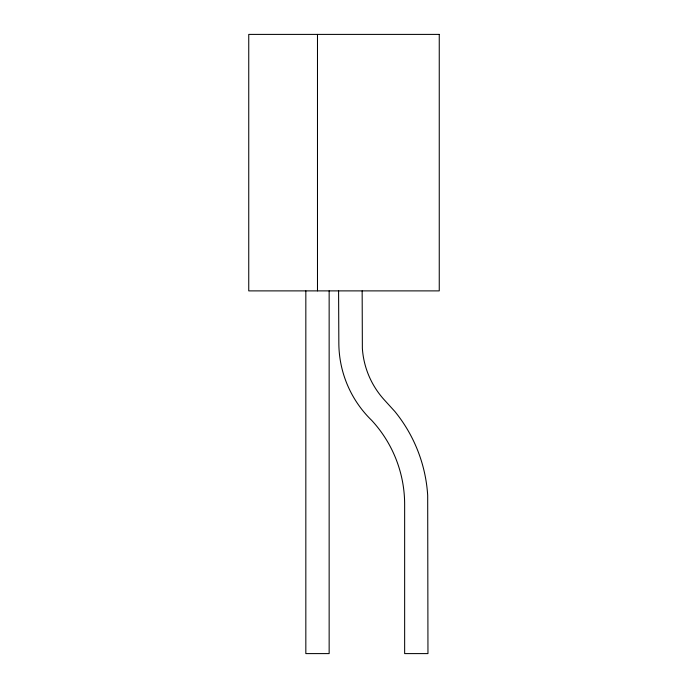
<?xml version="1.0" encoding="UTF-8"?>
<svg xmlns="http://www.w3.org/2000/svg" width="688" height="688" viewBox="0 0 688 688"><rect width="100%" height="100%" fill="white"/><g stroke="black" fill="none" stroke-linecap="round" stroke-linejoin="round"><path stroke-width="1.03" d="M362.155 290.886L362.361 348.369A84.925 84.925 0 0 0 384.042 399.599L394.878 411.51A147.284 147.284 0 0 1 427.687 495.386L427.962 653.6L404.647 653.6L404.647 504.536A123.952 123.952 0 0 0 371.744 420.428A108.248 108.248 0 0 1 338.84 342.701L338.591 290.886M329.148 290.886L329.148 653.6L305.833 653.6L305.833 290.886M317.486 34.4L317.486 290.886M439.254 34.4L248.746 34.4L248.746 290.886L439.254 290.886L439.254 34.4"/></g></svg>
